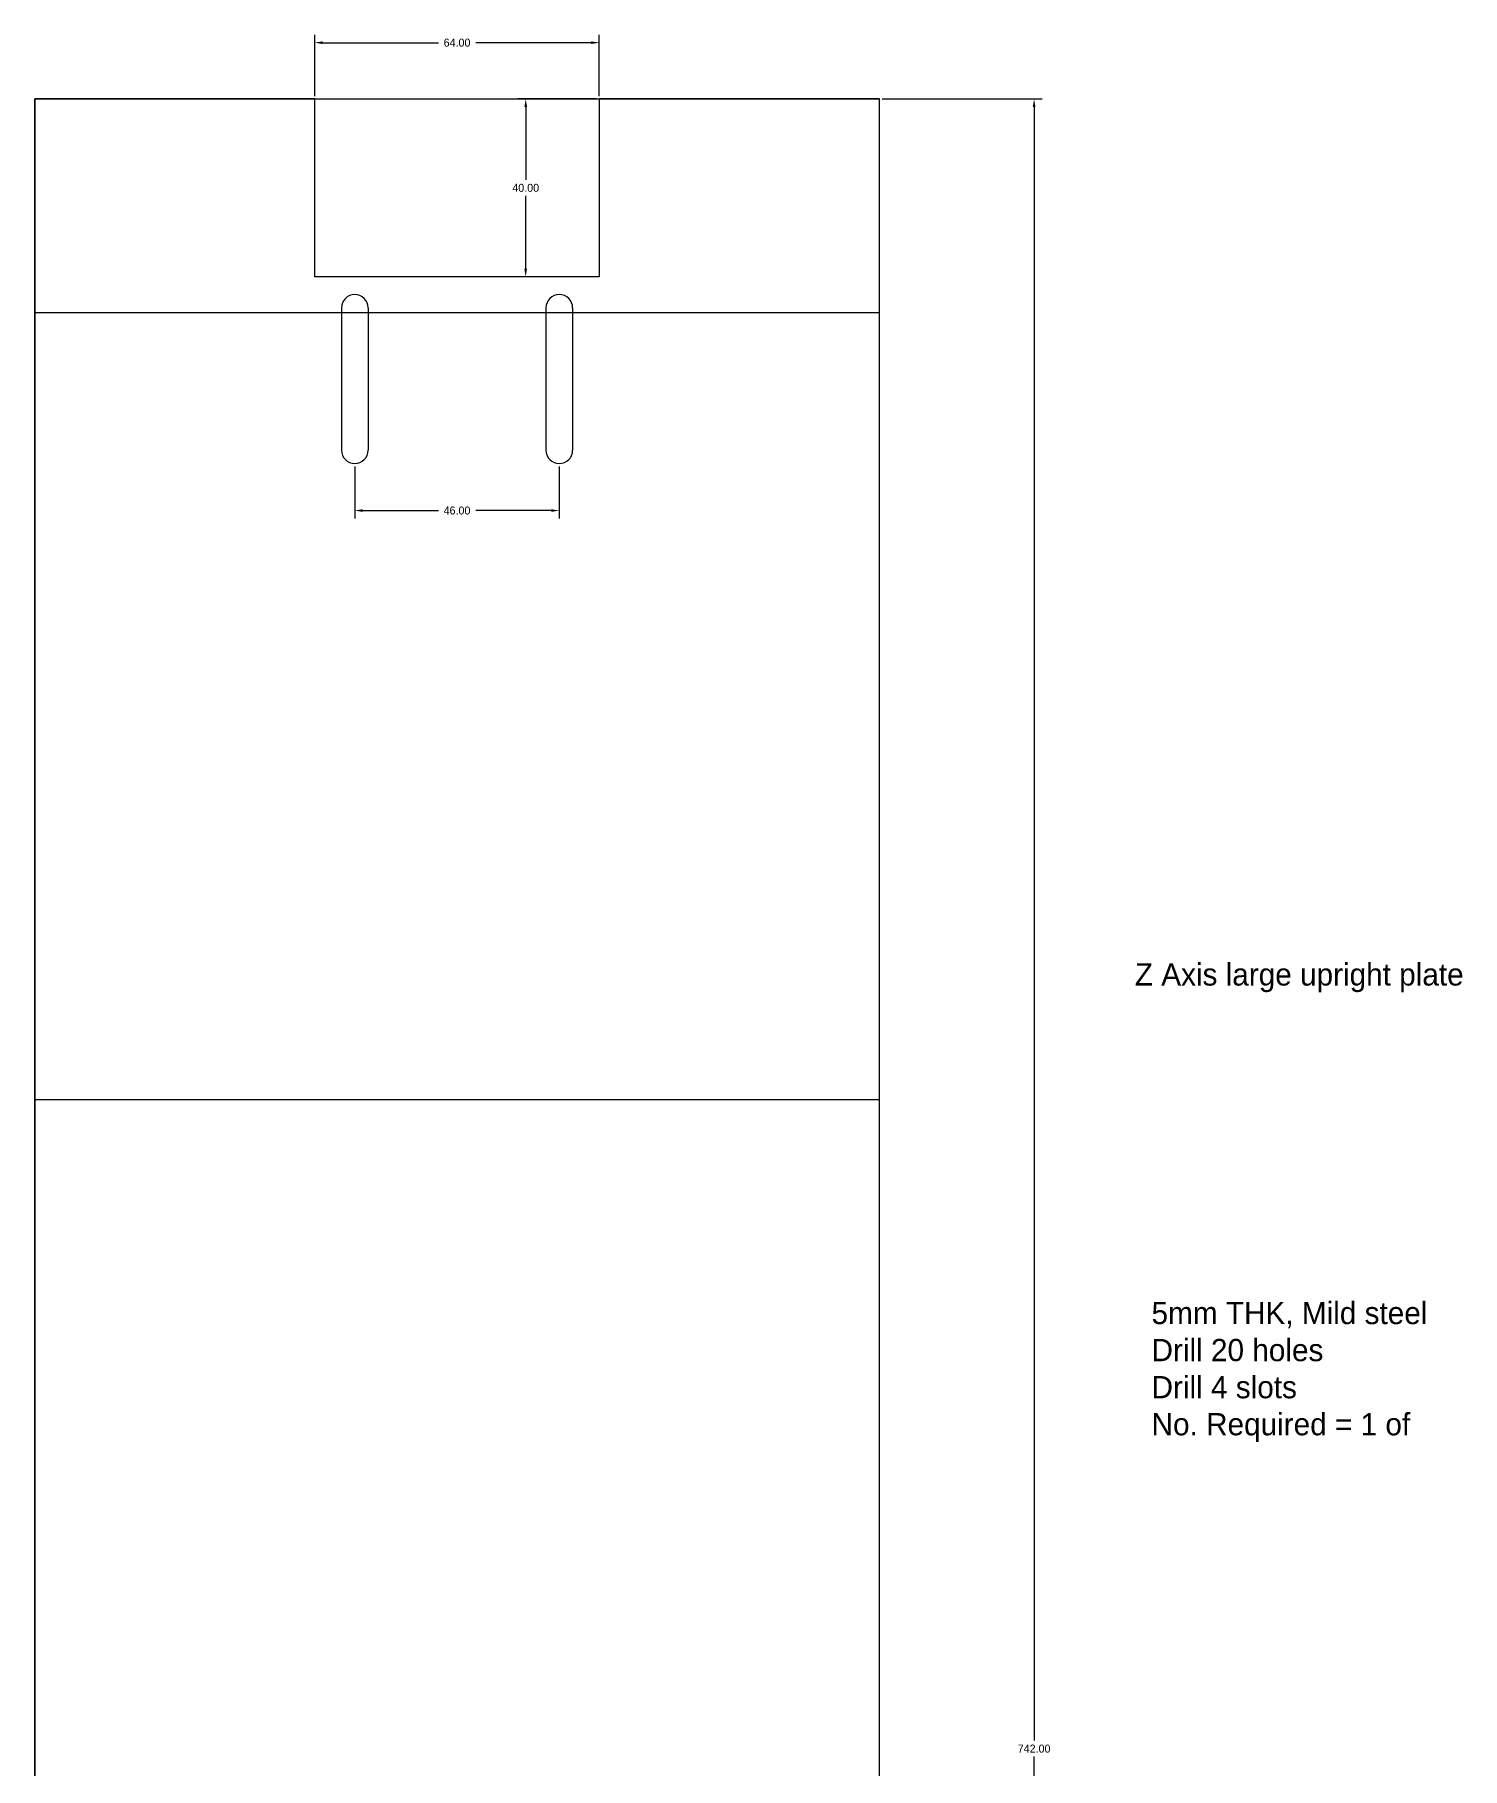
# Model space of a CAD drawing. Header units: inches. Extents: x -250 to 91, y -674 to 106.
# Drawn here: x -230.3 to 90.8, y -283.9 to 106 of the extents above; entities that cross this region are included whole.
import ezdxf

# ---------------------------------------------------------------- set-up
doc = ezdxf.new("R2010")
doc.units = ezdxf.units.IN
doc.header["$MEASUREMENT"] = 0
doc.dimstyles.get("Standard").update_dxf_attribs({"dimscale": 10, "dimtxt": 0.18, "dimasz": 0.18, "dimexe": 0.18, "dimexo": 0.0625, "dimgap": 0.09, "dimtad": 0, "dimtih": 1, "dimtoh": 1, "dimzin": 0, "dimdsep": 46, "dimtxsty": 'Standard', "dimcen": 0.09, "dimadec": 0, "dimazin": 0, "dimtfac": 1, "dimtofl": 0, "dimtmove": 0, "dimatfit": 3, "dimfxl": 1, "dimtolj": 1, "dimtzin": 0, "dimarcsym": 0})

# ---------------------------------------------------------------- blocks, each defined once
blk = doc.blocks.new('*D12')
at = {"color": 0, "lineweight": -2}
for p, q in [((-103.91, 91.57), (-121.64, 91.57)), ((-119.84, 89.77), (-119.84, 73.37)), ((-119.84, 53.37), (-119.84, 69.77)), ((-103.91, 51.57), (-121.64, 51.57))]:
    blk.add_line(p, q, dxfattribs=at)
at = {"color": 0}
for points in [[(-120.14, 89.77), (-119.54, 89.77), (-119.84, 91.57)], [(-120.14, 53.37), (-119.54, 53.37), (-119.84, 51.57)]]:
    blk.add_solid(points, dxfattribs=at)
at = {"layer": 'Defpoints', "color": 0}
for p in [(-119.84, 91.57), (-103.29, 91.57), (-103.29, 51.57)]:
    blk.add_point(p, dxfattribs=at)
at = {"color": 0, "insert": (-119.84, 71.57), "char_height": 1.8, "attachment_point": 5}
blk.add_mtext('\\A1;40.00', dxfattribs=at)
blk = doc.blocks.new('*D14')
at = {"color": 0, "lineweight": -2}
for p, q in [((-39.66, 91.57), (-3.69, 91.57)), ((-5.49, 89.77), (-5.49, -277.63)), ((-5.49, -648.63), (-5.49, -281.23)), ((-39.66, -650.43), (-3.69, -650.43))]:
    blk.add_line(p, q, dxfattribs=at)
at = {"color": 0}
for points in [[(-5.79, 89.77), (-5.19, 89.77), (-5.49, 91.57)], [(-5.79, -648.63), (-5.19, -648.63), (-5.49, -650.43)]]:
    blk.add_solid(points, dxfattribs=at)
at = {"layer": 'Defpoints', "color": 0}
for p in [(-40.29, 91.57), (-5.49, 91.57), (-40.29, -650.43)]:
    blk.add_point(p, dxfattribs=at)
at = {"color": 0, "insert": (-5.49, -279.43), "char_height": 1.8, "attachment_point": 5}
blk.add_mtext('\\A1;742.00', dxfattribs=at)
blk = doc.blocks.new('*D22')
at = {"color": 0, "lineweight": -2}
for p, q in [((-158.29, 8.94), (-158.29, -2.8)), ((-112.29, 8.94), (-112.29, -2.8)), ((-156.49, -1), (-139.49, -1)), ((-114.09, -1), (-131.09, -1))]:
    blk.add_line(p, q, dxfattribs=at)
at = {"color": 0}
for points in [[(-156.49, -0.7), (-156.49, -1.3), (-158.29, -1)], [(-114.09, -0.7), (-114.09, -1.3), (-112.29, -1)]]:
    blk.add_solid(points, dxfattribs=at)
at = {"layer": 'Defpoints', "color": 0}
for p in [(-158.29, 9.57), (-112.29, 9.57), (-112.29, -1)]:
    blk.add_point(p, dxfattribs=at)
at = {"color": 0, "insert": (-135.29, -1), "char_height": 1.8, "attachment_point": 5}
blk.add_mtext('\\A1;46.00', dxfattribs=at)
blk = doc.blocks.new('*D23')
at = {"color": 0, "lineweight": -2}
for p, q in [((-167.29, 92.19), (-167.29, 106.02)), ((-103.29, 92.19), (-103.29, 106.02)), ((-165.49, 104.22), (-139.49, 104.22)), ((-105.09, 104.22), (-131.09, 104.22))]:
    blk.add_line(p, q, dxfattribs=at)
at = {"color": 0}
for points in [[(-165.49, 104.52), (-165.49, 103.92), (-167.29, 104.22)], [(-105.09, 104.52), (-105.09, 103.92), (-103.29, 104.22)]]:
    blk.add_solid(points, dxfattribs=at)
at = {"layer": 'Defpoints', "color": 0}
for p in [(-103.29, 104.22), (-167.29, 91.57), (-103.29, 91.57)]:
    blk.add_point(p, dxfattribs=at)
at = {"color": 0, "insert": (-135.29, 104.22), "char_height": 1.8, "attachment_point": 5}
blk.add_mtext('\\A1;64.00', dxfattribs=at)

msp = doc.modelspace()

# ---------------------------------------------------------------- linework, layer by layer
for p, q in [((-230.285, -428.431), (-230.285, 91.569)), ((-167.285, 91.569), (-230.285, 91.569)), ((-230.285, 91.569), (-230.285, -630.431)), ((-167.285, 61.569), (-167.285, 91.569)), ((-103.285, 91.569), (-103.285, 61.569)), ((-40.285, 91.569), (-103.285, 91.569)), ((-40.285, -428.431), (-40.285, 91.569)), ((-167.285, 51.569), (-167.285, 61.569)), ((-103.285, 61.569), (-103.285, 51.569)), ((-103.285, 51.569), (-167.285, 51.569)), ((-161.285, 44.569), (-161.285, 12.569)), ((-155.285, 44.569), (-155.285, 12.569)), ((-115.285, 44.569), (-115.285, 12.569)), ((-109.285, 44.569), (-109.285, 12.569))]:
    msp.add_line(p, q)
at = {"color": 5}
for p, q in [((-230.285, 91.569), (-40.285, 91.569)), ((-230.285, 43.569), (-40.285, 43.569)), ((-230.285, -133.431), (-40.285, -133.431))]:
    msp.add_line(p, q, dxfattribs=at)
for centre, start, end in [((-158.285, 44.569), 0, 180), ((-112.285, 44.569), 0, 180), ((-158.285, 12.569), 180, 0), ((-112.285, 12.569), 180, 0)]:
    msp.add_arc(centre, 3, start, end)

# ---------------------------------------------------------------- texts
at = {"char_height": 5, "attachment_point": 1}
for s, insert, width in [('Z Axis large upright plate', (17.166, -102.82), 285.20329), ('5mm THK, Mild steel\\PDrill 20 holes\\PDrill 4 slots\\PNo. Required = 1 of', (20.926, -178.962), 195.17549)]:
    msp.add_mtext(s, dxfattribs=dict(at, insert=insert, width=width))

# ---------------------------------------------------------------- dimensions: what is measured, and where the dimension line sits
at = {"color": 5}
for base, p1, p2, picture, middle in [((-103.285, 104.221), (-167.285, 91.569), (-103.285, 91.569), '*D23', (-135.285, 104.221)), ((-112.285, -0.999), (-158.285, 9.569), (-112.285, 9.569), '*D22', (-135.285, -0.999))]:
    dim = msp.add_linear_dim(base=base, p1=p1, p2=p2, dimstyle='Standard', dxfattribs=at)
    dim.commit()
    dim.dimension.update_dxf_attribs({"geometry": picture, "text_midpoint": middle})
for base, p1, p2, picture, middle in [((-119.841, 91.569), (-103.285, 51.569), (-103.285, 91.569), '*D12', (-119.841, 71.569)), ((-5.488, 91.569), (-40.285, -650.431), (-40.285, 91.569), '*D14', (-5.488, -279.431))]:
    dim = msp.add_linear_dim(base=base, p1=p1, p2=p2, angle=270, dimstyle='Standard', dxfattribs=at)
    dim.commit()
    dim.dimension.update_dxf_attribs({"geometry": picture, "text_midpoint": middle})

doc.saveas('drawing.dxf')
